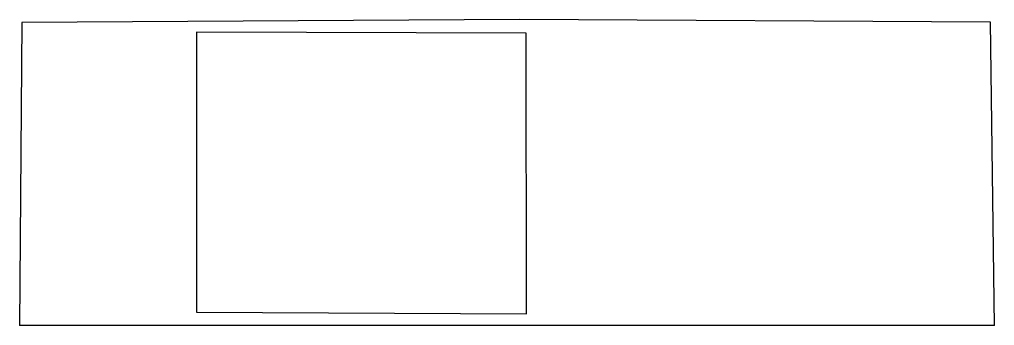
# Model space of a CAD drawing. Extents: x -113 to 1910, y 0 to 635.
import ezdxf

# ---------------------------------------------------------------- set-up
doc = ezdxf.new("R2010")
doc.units = 0
doc.layers.add('External', color=7, linetype='CONTINUOUS')

msp = doc.modelspace()

# ---------------------------------------------------------------- linework, layer by layer
at = {"layer": 'External'}
for p, q in [((-108.4, 629), (-113.4, 0)), ((924.6, 635), (-108.4, 629)), ((1902.2, 629.3), (924.6, 635)), ((1910.4, 0), (1902.2, 629.3)), ((938.3, 606.5), (253.8, 608.8)), ((253.8, 608.8), (254.2, 28)), ((938.7, 24.2), (938.3, 606.5)), ((254.2, 28), (938.7, 24.2)), ((1910.4, 0), (-113.4, 0))]:
    msp.add_line(p, q, dxfattribs=at)

doc.saveas('drawing.dxf')
